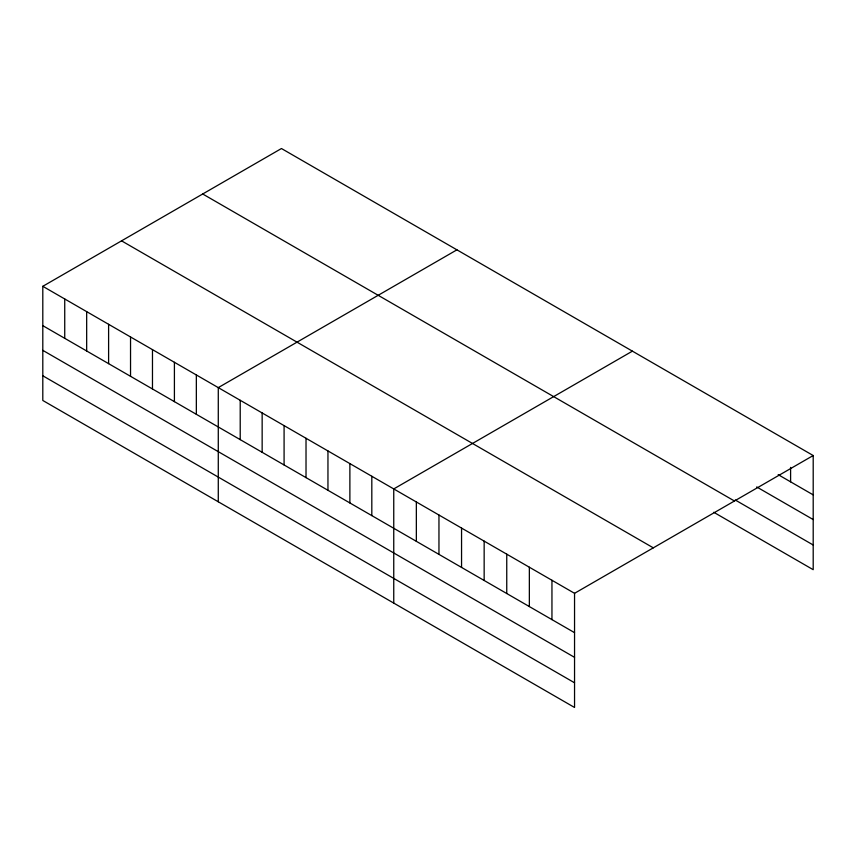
<?xml version="1.0" encoding="UTF-8"?>
<svg xmlns="http://www.w3.org/2000/svg" width="856" height="856" viewBox="0 0 856 856"><rect width="100%" height="100%" fill="white"/><g stroke="black" fill="none" stroke-linecap="round" stroke-linejoin="round"><path stroke-width="1.28" d="M574.547 657.344L574.547 593.315L42.8 286.311L42.8 400.469L574.547 707.473L574.547 657.344L42.8 350.35M713.765 512.284L813.2 569.689L813.2 455.531L281.453 148.527L42.8 286.311M456.933 249.834L218.28 387.618L218.28 501.776M632.402 351.153L393.749 488.937L393.749 603.095M574.547 593.315L813.2 455.531M778.168 474.652L813.2 494.875M756.704 486.946L813.2 519.56M735.229 499.99L813.2 545.005M202.701 193.991L734.448 500.995M121.552 240.846L653.299 547.84M42.8 325.655L574.547 632.659M42.8 375.784L574.547 682.788M790.602 467.397L790.602 481.832M551.949 580.261L551.949 619.616M529.35 567.218L529.35 606.562M506.752 554.174L506.752 593.518M484.154 541.12L484.154 580.475M461.555 528.077L461.555 567.421M438.957 515.023L438.957 554.378M416.348 501.98L416.348 541.324M371.814 476.268L371.814 515.612M349.879 463.61L349.879 502.954M327.955 450.941L327.955 490.285M306.02 438.283L306.02 477.627M284.085 425.614L284.085 464.958M262.15 412.945L262.15 452.3M240.215 400.287L240.215 439.631M196.345 374.96L196.345 414.304M174.41 362.291L174.41 401.646M152.475 349.633L152.475 388.977M130.54 336.964L130.54 376.319M108.605 324.306L108.605 363.65M86.67 311.638L86.67 350.981M64.735 298.979L64.735 338.323"/></g></svg>
